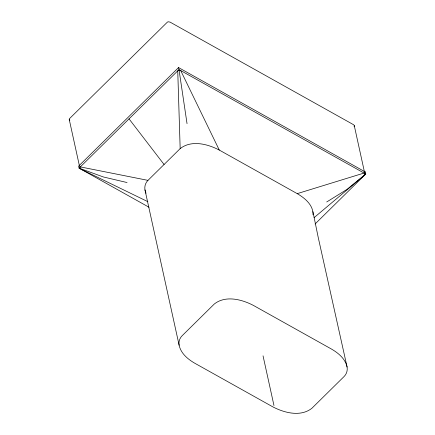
<?xml version="1.0" encoding="UTF-8"?>
<svg xmlns="http://www.w3.org/2000/svg" width="435" height="435" viewBox="0 0 435 435"><rect width="100%" height="100%" fill="white"/><g stroke="black" fill="none" stroke-linecap="round" stroke-linejoin="round"><path stroke-width="0.65" d="M313.015 214.749C313.396 205.108 304.832 198.055 297.235 193.64L219.289 150.064C207.702 143.99 191.405 139.744 180.166 148.623L147.971 180.367C145.453 182.787 144.355 186.441 144.964 189.861L179.122 345.227C180.846 353.454 187.882 359.245 194.815 363.252L272.767 406.828C284.354 412.902 300.65 417.149 311.89 408.275L344.08 376.525C346.603 374.105 347.701 370.457 347.092 367.031L318.197 237.325L312.934 211.666M315.081 223.998L365.77 174.016L365.324 171.988L178.551 67.572L78.626 166.11L79.072 168.138L149.036 207.25M314.081 217.663L364.726 175A1.8 1.343 -12.4 0 0 364.954 174.25L354.275 125.633L353.709 124.801L170.042 22.098L168.258 21.788A1.805 1.348 -12.4 0 0 167.355 22.158L69.459 118.695A1.805 1.348 -12.4 0 0 69.23 119.44L79.763 167.41M326.701 201.97L346.798 189.519L365.77 174.016L178.997 69.605L178.551 67.572M297.235 193.64L364.046 173.054L364.932 174.092M147.971 180.367L80.328 166.899L80.111 167.154A1.805 1.348 -12.4 0 0 79.882 167.899L80.774 169.09L147.851 201.666M364.013 171.694L365.324 171.988M127.053 182.542L103.432 176.985L79.072 168.138L178.997 69.605L187.039 123.643M69.807 120.424L69.252 119.598M129.032 118.869L164.071 164.495M219.289 150.064L180.699 70.557L178.916 70.252A1.805 1.348 -12.4 0 0 178.007 70.617L177.736 70.845L180.166 148.623M146.019 193.325L144.964 189.861M347.092 367.031C345.374 358.81 338.332 353.019 331.399 349.011L253.447 305.435C241.865 299.362 225.564 295.115 214.325 303.989L182.134 335.738C179.617 338.153 178.519 341.807 179.122 345.227M263.039 355.83L273.974 405.545M354.275 125.633L354.297 125.791A1.8 1.343 -12.4 0 1 354.074 126.541"/></g></svg>
